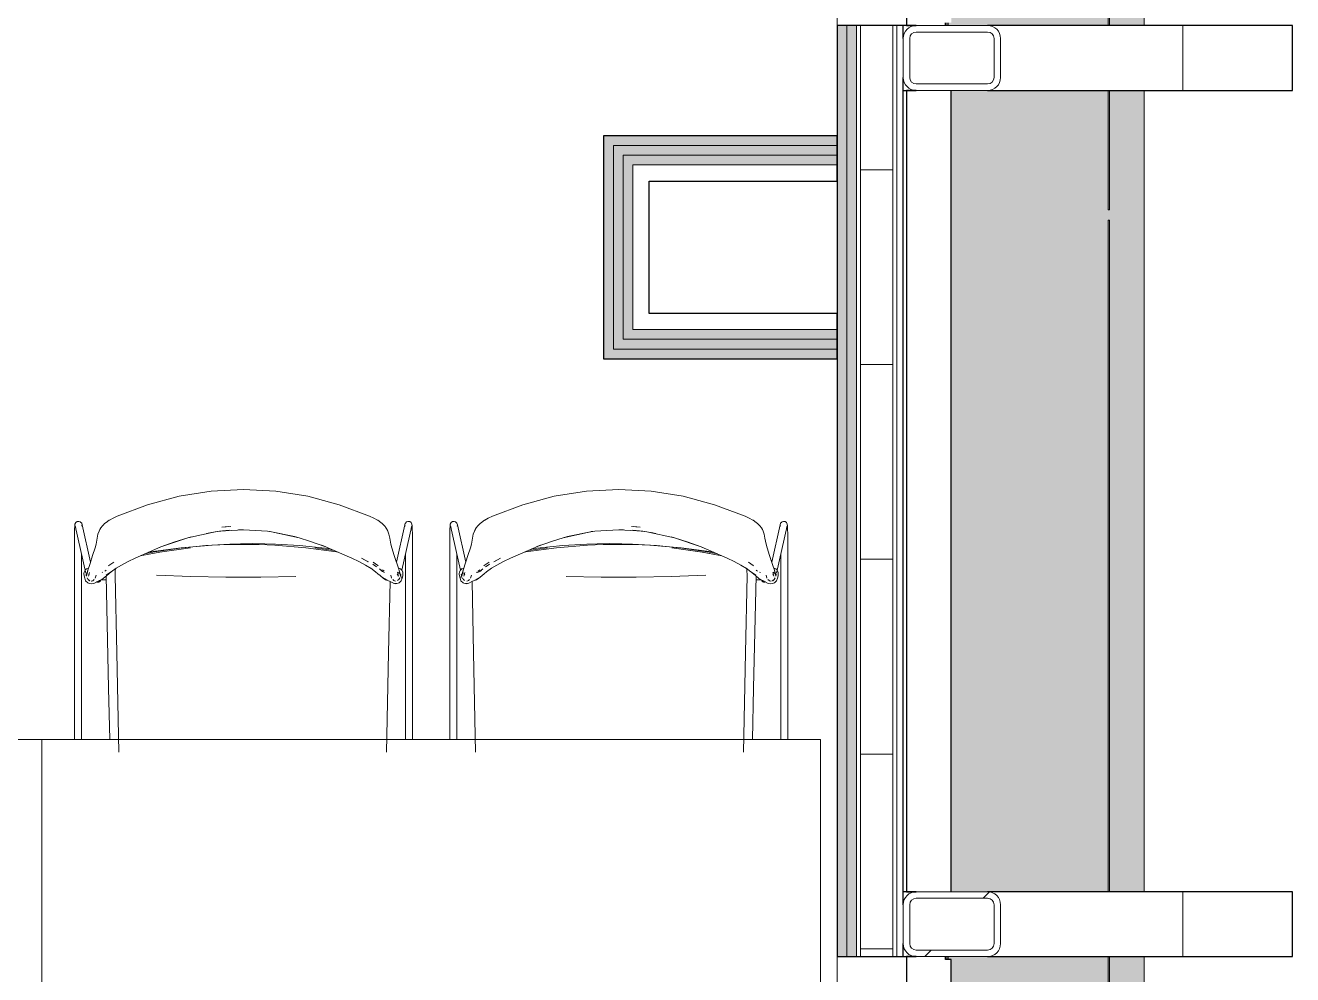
# Model space of a CAD drawing. Header units: millimetres. Extents: x 155920 to 295199, y -4084 to 97293.
# Drawn here: x 229488 to 231441, y 19888 to 21350 of the extents above; entities that cross this region are included whole.
import ezdxf

# ---------------------------------------------------------------- set-up
doc = ezdxf.new("R2010")
doc.units = ezdxf.units.MM
doc.header["$MEASUREMENT"] = 0
for name, color, linetype, lineweight in [('A-GLAZ', 7, 'CONTINUOUS', 9), ('A-GLAZ-CWMG', 7, 'CONTINUOUS', 9), ('A-WALL', 7, 'CONTINUOUS', 9), ('A-WALL-PATT', 7, 'CONTINUOUS', 25), ('G-IMPT', 8, 'CONTINUOUS', 9), ('I-FURN', 8, 'CONTINUOUS', 9), ('I-WALL', 7, 'CONTINUOUS', 9), ('S-COLS', 52, 'CONTINUOUS', 9)]:
    doc.layers.add(name, color=color, linetype=linetype, lineweight=lineweight)

msp = doc.modelspace()

# ---------------------------------------------------------------- hatches: boundary and pattern name
at = {"layer": 'A-GLAZ'}
h = msp.add_hatch(color=256, dxfattribs=at)
h.paths.add_polyline_path([(231174.8, 17315.3), (231211.8, 17315.3), (231211.8, 18615.3), (230910.2, 18615.3), (230910.2, 18611), (230914.8, 18611), (230914.8, 17419.6), (230910.2, 17419.6), (230910.2, 17415.3), (231174.8, 17415.3)], flags=0)
h.paths.add_polyline_path([(231211.8, 18715.3), (231211.8, 19915.3), (230910.2, 19915.3), (230910.2, 19911), (230914.8, 19911), (230914.8, 18719.6), (230910.2, 18719.6), (230910.2, 18715.3), (230985, 18715.3)], flags=0)
h.paths.add_polyline_path([(230985, 20015.3), (231211.8, 20015.3), (231211.8, 21249.3), (230914.8, 21249.3), (230914.8, 20015.3), (230977.9, 20015.3)], flags=0)
h.paths.add_polyline_path([(231211.8, 21349.3), (231211.8, 24049.3), (231174.8, 24049.3), (231174.8, 23949.3), (230910.2, 23949.3), (230910.2, 23945), (230914.8, 23945), (230914.8, 22653.6), (230910.2, 22653.6), (230910.2, 22645), (230914.8, 22645), (230914.8, 21353.6), (230910.2, 21353.6), (230910.2, 21349.3), (230985, 21349.3)], flags=0)
h = msp.add_hatch(color=256, dxfattribs=at)
h.paths.add_polyline_path([(230910.2, 17415.3), (230910.2, 17419.6), (230908.1, 17419.6), (230908.1, 17415.3)], flags=0)
h.paths.add_polyline_path([(230908.1, 18611), (230910.2, 18611), (230910.2, 18615.3), (230908.1, 18615.3)], flags=0)
h.paths.add_polyline_path([(230908.1, 18715.3), (230910.2, 18715.3), (230910.2, 18719.6), (230908.1, 18719.6)], flags=0)
h.paths.add_polyline_path([(230910.2, 19911), (230910.2, 19915.3), (230908.1, 19915.3), (230908.1, 19911)], flags=0)
h.paths.add_polyline_path([(230910.2, 21349.3), (230910.2, 21353.6), (230908.1, 21353.6), (230908.1, 21349.3)], flags=0)
h.paths.add_polyline_path([(230910.2, 22645), (230909.7, 22653.6), (230908.1, 22653.6), (230908.1, 22645), (230909.7, 22645)], flags=0)
h.paths.add_polyline_path([(230908.1, 23945), (230910.2, 23945), (230910.2, 23949.3), (230908.1, 23949.3)], flags=0)
at = {"layer": 'A-WALL-PATT', "lineweight": 9}
for points in [[(230753.8, 19915.3), (230753.8, 21349.3), (230738.8, 21349.3), (230738.8, 19915.3), (230746.6, 19915.3)], [(230738.8, 21164.6), (230738.8, 21179.6), (230379.2, 21179.6), (230379.2, 21164.6), (230597.1, 21164.6)], [(230394.2, 20836), (230394.2, 21164.6), (230379.2, 21164.6), (230379.2, 20836)], [(230738.8, 20836), (230738.8, 20851), (230394.2, 20851), (230394.2, 20836), (230449.2, 20836)]]:
    msp.add_hatch(color=256, dxfattribs=at).paths.add_polyline_path(points, flags=0)
at = {"layer": 'A-WALL-PATT', "lineweight": 5}
for points in [[(230753.8, 19915.3), (230768.8, 19915.3), (230768.8, 21349.3), (230753.8, 21349.3), (230753.8, 20005.8)], [(230738.8, 21149.6), (230738.8, 21164.6), (230394.2, 21164.6), (230394.2, 21149.6), (230597.1, 21149.6)], [(230409.2, 20851), (230409.2, 21149.6), (230394.2, 21149.6), (230394.2, 20851)], [(230738.8, 21134.6), (230738.8, 21149.6), (230409.2, 21149.6), (230409.2, 21134.6), (230597.1, 21134.6)], [(230424.2, 20866), (230424.2, 21134.6), (230409.2, 21134.6), (230409.2, 20866)], [(230738.8, 20866), (230738.8, 20881), (230424.2, 20881), (230424.2, 20866), (230449.2, 20866)], [(230449.2, 20851), (230738.8, 20851), (230738.8, 20866), (230409.2, 20866), (230409.2, 20851)]]:
    msp.add_hatch(color=256, dxfattribs=at).paths.add_polyline_path(points, flags=0)

# ---------------------------------------------------------------- linework, layer by layer
at = {"layer": 'A-GLAZ'}
for p, q in [((231211.8, 21349.3), (231211.8, 24049.3)), ((230908.1, 21349.3), (230908.1, 21353.6)), ((230910.2, 21349.3), (230910.2, 21353.6)), ((231211.8, 20015.3), (231211.8, 21249.3)), ((230908.1, 19911), (230908.1, 19915.3)), ((230910.2, 19911), (230910.2, 19915.3)), ((231211.8, 18715.3), (231211.8, 19915.3))]:
    msp.add_line(p, q, dxfattribs=at)
at = {"layer": 'A-GLAZ', "lineweight": 30}
for p, q in [((230846, 21408.5), (230846, 21349.3)), ((230860.8, 21349.3), (230840.8, 21349.3)), ((230846, 21349.3), (230860.8, 21349.3)), ((230905.9, 21349.3), (230905.9, 21353.6)), ((231440.8, 21349.3), (230970.8, 21349.3)), ((231440.8, 21249.3), (231440.8, 21349.3)), ((230840.8, 21249.3), (230860.8, 21249.3)), ((230860.8, 21249.3), (230846, 21249.3)), ((230846, 21249.3), (230846, 20015.3)), ((230914.8, 20015.3), (230914.8, 21249.3)), ((230970.8, 21249.3), (231440.8, 21249.3)), ((230860.8, 20015.3), (230840.8, 20015.3)), ((230846, 20015.3), (230860.8, 20015.3)), ((231440.8, 20015.3), (230970.8, 20015.3)), ((231440.8, 19915.3), (231440.8, 20015.3)), ((230840.8, 19915.3), (230860.8, 19915.3)), ((230860.8, 19915.3), (230846, 19915.3)), ((230846, 19915.3), (230846, 19856.1)), ((230905.9, 19911), (230905.9, 19915.3)), ((230914.8, 19911), (230905.9, 19911)), ((230914.8, 19850.1), (230914.8, 19911)), ((230970.8, 19915.3), (231440.8, 19915.3))]:
    msp.add_line(p, q, dxfattribs=at)
at = {"layer": 'A-GLAZ', "linetype": 'Continuous'}
for p, q in [((231271.8, 21249.3), (231271.8, 21349.3)), ((231271.8, 19915.3), (231271.8, 20015.3))]:
    msp.add_line(p, q, dxfattribs=at)
at = {"layer": 'A-GLAZ-CWMG'}
for p, q in [((231156.8, 21349.3), (231156.8, 21432.3)), ((231158.8, 21432.3), (231158.8, 21349.3)), ((231156.8, 21065.3), (231156.8, 21249.3)), ((231158.8, 21249.3), (231158.8, 21065.3)), ((231158.8, 21065.3), (231156.8, 21065.3)), ((231156.8, 21049.3), (231158.8, 21049.3)), ((231156.8, 20682.3), (231156.8, 21049.3)), ((231158.8, 21049.3), (231158.8, 20682.3)), ((231156.8, 20307.3), (231156.8, 20682.3)), ((231158.8, 20682.3), (231158.8, 20307.3)), ((231156.8, 20015.3), (231156.8, 20307.3)), ((231158.8, 20307.3), (231158.8, 20015.3)), ((231156.8, 19565.3), (231156.8, 19915.3)), ((231158.8, 19915.3), (231158.8, 19565.3))]:
    msp.add_line(p, q, dxfattribs=at)
at = {"layer": 'A-WALL'}
for p, q in [((230753.8, 19915.3), (230753.8, 21349.3)), ((230768.8, 19915.3), (230768.8, 21349.3)), ((230774.8, 19915.3), (230774.8, 21349.3)), ((230824.8, 19915.3), (230824.8, 21349.3)), ((230830.8, 19915.3), (230830.8, 21349.3)), ((230394.2, 21164.6), (230738.8, 21164.6)), ((230394.2, 21149.6), (230394.2, 21164.6)), ((230394.2, 21109.6), (230394.2, 21149.6)), ((230409.2, 21149.6), (230738.8, 21149.6)), ((230409.2, 21134.6), (230409.2, 21149.6)), ((230409.2, 21109.6), (230409.2, 21134.6)), ((230424.2, 21134.6), (230738.8, 21134.6)), ((230424.2, 21109.6), (230424.2, 21134.6)), ((230394.2, 20851), (230394.2, 21109.6)), ((230409.2, 20866), (230409.2, 21109.6)), ((230424.2, 20881), (230424.2, 21109.6)), ((230449.2, 20881), (230424.2, 20881)), ((230738.8, 20881), (230449.2, 20881)), ((230424.2, 20866), (230409.2, 20866)), ((230449.2, 20866), (230424.2, 20866)), ((230738.8, 20866), (230449.2, 20866)), ((230409.2, 20851), (230394.2, 20851)), ((230449.2, 20851), (230409.2, 20851)), ((230738.8, 20851), (230449.2, 20851))]:
    msp.add_line(p, q, dxfattribs=at)
at = {"layer": 'A-WALL-PATT', "linetype": 'Continuous', "lineweight": 9}
for p, q in [((230774.8, 21127.3), (230824.8, 21127.3)), ((230774.8, 20827.3), (230824.8, 20827.3)), ((230774.8, 20527.3), (230824.8, 20527.3)), ((230774.8, 20227.3), (230824.8, 20227.3)), ((230774.8, 19927.3), (230824.8, 19927.3))]:
    msp.add_line(p, q, dxfattribs=at)
at = {"layer": 'G-IMPT'}
for p, q in [((229724.9, 20624.3), (229676.4, 20611.3)), ((229724.9, 20624.3), (229774.3, 20632.3)), ((229824.2, 20634.9), (229774.3, 20632.3)), ((229824.2, 20634.9), (229874.1, 20632.3)), ((229923.5, 20624.3), (229874.1, 20632.3)), ((229971.9, 20611.3), (229923.5, 20624.3)), ((230254.8, 20611.3), (230303.2, 20624.3)), ((230303.2, 20624.3), (230352.6, 20632.3)), ((230402.5, 20634.9), (230352.6, 20632.3)), ((230402.5, 20634.9), (230452.4, 20632.3)), ((230501.8, 20624.3), (230452.4, 20632.3)), ((230501.8, 20624.3), (230550.2, 20611.3)), ((229676.4, 20611.3), (229629.6, 20593.6)), ((229971.9, 20611.3), (230018.6, 20593.7)), ((230254.8, 20611.3), (230208, 20593.7)), ((230550.2, 20611.3), (230597.1, 20593.6)), ((229564.6, 20581.4), (229565.8, 20583.8)), ((229565.8, 20583.8), (229567.9, 20585.3)), ((229570.6, 20585.6), (229567.9, 20585.3)), ((229570.6, 20585.6), (229572.7, 20584.9)), ((229573, 20584.6), (229572.7, 20584.9)), ((229573, 20584.6), (229574.9, 20582.8)), ((229574.9, 20582.8), (229574.6, 20583.1)), ((229575.7, 20580.3), (229574.9, 20582.8)), ((229608.5, 20580.5), (229610.3, 20582.3)), ((229612.4, 20584.1), (229610.3, 20582.3)), ((229617.3, 20587.4), (229612.4, 20584.1)), ((229617.3, 20587.4), (229617.6, 20587.6)), ((229623.2, 20590.8), (229617.6, 20587.6)), ((229629.6, 20593.6), (229623.2, 20590.8)), ((230018.6, 20593.7), (230025.1, 20590.8)), ((230030.7, 20587.6), (230025.1, 20590.8)), ((230030.7, 20587.6), (230031, 20587.4)), ((230035.9, 20584.1), (230031, 20587.4)), ((230035.9, 20584.1), (230038, 20582.3)), ((230039.8, 20580.5), (230038, 20582.3)), ((230072.6, 20580.3), (230073.4, 20582.8)), ((230073.4, 20582.8), (230073.7, 20583.1)), ((230075.6, 20584.9), (230073.7, 20583.1)), ((230075.6, 20584.9), (230077.7, 20585.6)), ((230080.4, 20585.3), (230077.7, 20585.6)), ((230082.5, 20583.8), (230080.4, 20585.3)), ((230083.7, 20581.4), (230082.5, 20583.8)), ((230142.9, 20581.4), (230144.1, 20583.8)), ((230144.1, 20583.8), (230146.3, 20585.3)), ((230146.3, 20585.3), (230148.9, 20585.6)), ((230151.1, 20584.9), (230148.9, 20585.6)), ((230151.1, 20584.9), (230152.9, 20583.1)), ((230153.2, 20582.8), (230152.9, 20583.1)), ((230154, 20580.3), (230153.2, 20582.8)), ((230186.8, 20580.5), (230188.7, 20582.3)), ((230190.8, 20584.1), (230188.7, 20582.3)), ((230190.8, 20584.1), (230195.6, 20587.4)), ((230195.9, 20587.6), (230195.6, 20587.4)), ((230195.9, 20587.6), (230201.5, 20590.8)), ((230208, 20593.7), (230201.5, 20590.8)), ((230597.1, 20593.6), (230603.5, 20590.8)), ((230603.5, 20590.8), (230609.1, 20587.6)), ((230609.4, 20587.4), (230609.1, 20587.6)), ((230609.4, 20587.4), (230614.2, 20584.1)), ((230614.2, 20584.1), (230616.3, 20582.3)), ((230618.2, 20580.5), (230616.3, 20582.3)), ((230651, 20580.3), (230651.8, 20582.8)), ((230653.6, 20584.6), (230651.8, 20582.8)), ((230651.8, 20582.8), (230652.1, 20583.1)), ((230653.6, 20584.6), (230653.9, 20584.9)), ((230656.1, 20585.6), (230653.9, 20584.9)), ((230656.1, 20585.6), (230658.7, 20585.3)), ((230660.9, 20583.8), (230658.7, 20585.3)), ((230662.1, 20581.4), (230660.9, 20583.8)), ((229563.8, 20566.6), (229564, 20573.8)), ((229563.8, 20566.6), (229563.8, 20560.3)), ((229564, 20573.8), (229564.2, 20579)), ((229564.2, 20579), (229564.6, 20581.4)), ((229581.3, 20505.8), (229564.8, 20578.7)), ((229564.8, 20578.7), (229565.9, 20576.6)), ((229565.7, 20576.8), (229565.9, 20576.6)), ((229575, 20578), (229575.4, 20580.5)), ((229575.1, 20578.2), (229575.4, 20580.5)), ((229575.7, 20580.3), (229588.6, 20522.7)), ((229598.9, 20559.9), (229600, 20565.9)), ((229601.8, 20570.8), (229600, 20565.9)), ((229601.8, 20570.8), (229603, 20573.1)), ((229604.5, 20575.7), (229603, 20573.1)), ((229604.7, 20576.1), (229604.5, 20575.7)), ((229604.7, 20576.1), (229606.3, 20578)), ((229606.3, 20578), (229608.5, 20580.5)), ((229780.8, 20569.7), (229738.3, 20560.5)), ((229767, 20567.2), (229781.1, 20569.3)), ((229767, 20567.2), (229774.8, 20568.6)), ((229780.8, 20569.7), (229802.4, 20572.1)), ((229780.8, 20569.7), (229792.1, 20571)), ((229781.1, 20569.3), (229792.1, 20571)), ((229824.2, 20572.7), (229787.2, 20570.4)), ((229787.2, 20570.4), (229792.1, 20571)), ((229791.1, 20576.9), (229804.7, 20577.6)), ((229801.3, 20577.5), (229791.1, 20576.9)), ((229802.4, 20572.1), (229792.1, 20571)), ((229824.2, 20572.7), (229816.7, 20572.6)), ((229824.2, 20572.7), (229816.7, 20572.6)), ((229861.1, 20570.3), (229824.2, 20572.7)), ((229861.1, 20570.4), (229867.5, 20569.3)), ((229861.1, 20570.4), (229864.6, 20570)), ((229861.1, 20570.3), (229865.3, 20569.9)), ((229910, 20560.5), (229867.5, 20569.7)), ((229903, 20562.3), (229867.5, 20569.7)), ((229867.5, 20569.3), (229903, 20562.3)), ((229910, 20560.5), (229903, 20562.3)), ((229903, 20562.3), (229910, 20560.1)), ((230039.8, 20580.5), (230040.3, 20579.9)), ((230042.1, 20578), (230040.3, 20579.9)), ((230043.6, 20576.1), (230042.1, 20578)), ((230046, 20571.8), (230043.6, 20576.1)), ((230043.6, 20576.1), (230043.8, 20575.7)), ((230043.6, 20576.1), (230046.6, 20570.8)), ((230043.8, 20575.7), (230045.4, 20573.1)), ((230045.4, 20573.1), (230046.6, 20570.8)), ((230046, 20571.8), (230046.6, 20570.8)), ((230048.3, 20565.9), (230046.6, 20570.8)), ((230049.5, 20559.8), (230048.3, 20565.9)), ((230059.8, 20522.9), (230072.6, 20580.3)), ((230083.5, 20578.7), (230068.1, 20510.5)), ((230073.4, 20578), (230072.9, 20580.5)), ((230073.2, 20578.2), (230072.9, 20580.5)), ((230083.5, 20578.7), (230082.5, 20576.6)), ((230082.5, 20576.6), (230082.7, 20576.8)), ((230083.7, 20581.4), (230084.1, 20579)), ((230084.1, 20579), (230084.4, 20573.8)), ((230084.4, 20573.8), (230084.5, 20566.6)), ((230084.6, 20560.3), (230084.5, 20566.6)), ((230142.3, 20573.8), (230142.1, 20566.6)), ((230142.1, 20560.3), (230142.1, 20566.6)), ((230142.6, 20579), (230142.3, 20573.8)), ((230142.9, 20581.4), (230142.6, 20579)), ((230143.2, 20578.7), (230158.5, 20510.5)), ((230143.2, 20578.7), (230144.2, 20576.6)), ((230144.2, 20576.6), (230144, 20576.8)), ((230153.3, 20578), (230153.8, 20580.5)), ((230153.4, 20578.2), (230153.8, 20580.5)), ((230166.9, 20522.9), (230154, 20580.3)), ((230177.2, 20559.8), (230178.3, 20565.9)), ((230178.3, 20565.9), (230180.1, 20570.8)), ((230183.1, 20576.1), (230180.1, 20570.8)), ((230181.3, 20573.1), (230180.1, 20570.8)), ((230180.7, 20571.8), (230180.1, 20570.8)), ((230180.7, 20571.8), (230183.1, 20576.1)), ((230182.8, 20575.7), (230181.3, 20573.1)), ((230183.1, 20576.1), (230182.8, 20575.7)), ((230183.1, 20576.1), (230184.6, 20578)), ((230184.6, 20578), (230186.3, 20579.9)), ((230186.8, 20580.5), (230186.3, 20579.9)), ((230316.6, 20560.5), (230359.1, 20569.7)), ((230316.6, 20560.5), (230323.7, 20562.3)), ((230323.7, 20562.3), (230316.7, 20560.1)), ((230323.7, 20562.3), (230359.1, 20569.7)), ((230359.2, 20569.3), (230323.7, 20562.3)), ((230365.5, 20570.4), (230359.2, 20569.3)), ((230365.5, 20570.3), (230360.2, 20569.8)), ((230365.5, 20570.4), (230362.1, 20570)), ((230365.5, 20570.3), (230402.5, 20572.7)), ((230402.5, 20572.7), (230439.5, 20570.4)), ((230402.5, 20572.7), (230409.9, 20572.6)), ((230402.5, 20572.7), (230409.9, 20572.6)), ((230435.6, 20576.9), (230422, 20577.6)), ((230445.9, 20569.7), (230424.3, 20572.1)), ((230424.3, 20572.1), (230434.5, 20571)), ((230425.4, 20577.5), (230435.6, 20576.9)), ((230439.5, 20570.4), (230434.5, 20571)), ((230445.9, 20569.7), (230434.5, 20571)), ((230445.6, 20569.3), (230434.5, 20571)), ((230459.7, 20567.2), (230445.6, 20569.3)), ((230445.9, 20569.7), (230488.4, 20560.5)), ((230459.7, 20567.2), (230452.5, 20568.5)), ((230620.4, 20578), (230618.2, 20580.5)), ((230621.9, 20576.1), (230620.4, 20578)), ((230621.9, 20576.1), (230622.2, 20575.7)), ((230622.2, 20575.7), (230623.7, 20573.1)), ((230624.9, 20570.8), (230623.7, 20573.1)), ((230624.9, 20570.8), (230626.7, 20565.9)), ((230627.8, 20559.9), (230626.7, 20565.9)), ((230651, 20580.3), (230638.1, 20522.7)), ((230645.4, 20505.8), (230661.8, 20578.7)), ((230651.7, 20578), (230651.2, 20580.5)), ((230651.6, 20578.2), (230651.2, 20580.5)), ((230661.8, 20578.7), (230660.8, 20576.6)), ((230661, 20576.8), (230660.8, 20576.6)), ((230662.4, 20579), (230662.1, 20581.4)), ((230662.7, 20573.8), (230662.4, 20579)), ((230662.9, 20566.6), (230662.7, 20573.8)), ((230662.9, 20566.6), (230662.9, 20560.3)), ((229563.8, 20249.8), (229563.8, 20560.3)), ((229591.7, 20533), (229595.6, 20545)), ((229597.3, 20550.6), (229595.6, 20545)), ((229598.9, 20559.9), (229597.3, 20550.6)), ((229697.1, 20546.3), (229657.1, 20529.1)), ((229728.2, 20545), (229680.9, 20538.6)), ((229687.3, 20538.5), (229726.4, 20544.4)), ((229691.3, 20544.1), (229697.1, 20546.3)), ((229691.3, 20544.1), (229697.1, 20546.3)), ((229742.6, 20544.8), (229695.3, 20538.3)), ((229695.5, 20538.4), (229742.6, 20544.8)), ((229697.1, 20546.3), (229738.3, 20560.5)), ((229697.1, 20546.3), (229718.6, 20554.3)), ((229697.1, 20546.3), (229718.6, 20554.3)), ((229738.3, 20560.5), (229718.6, 20554.3)), ((229718.6, 20554.3), (229738.3, 20560.3)), ((229726.4, 20544.4), (229766.2, 20548.5)), ((229776, 20548.8), (229728.2, 20545)), ((229738.3, 20560.5), (229743.5, 20561.8)), ((229743.5, 20561.8), (229738.3, 20560.3)), ((229766.2, 20548.5), (229803.3, 20550.6)), ((229776, 20548.8), (229800.1, 20549.8)), ((229800.1, 20549.8), (229824.2, 20550.1)), ((229803.3, 20550.6), (229819.5, 20551)), ((229819.5, 20551), (229838.4, 20551.4)), ((229824.2, 20550.1), (229848.2, 20549.8)), ((229857.2, 20551), (229838.4, 20551.4)), ((229872.3, 20548.8), (229848.2, 20549.8)), ((229857.2, 20551), (229873.5, 20550.6)), ((229920.1, 20545), (229872.3, 20548.8)), ((229910.6, 20548.5), (229873.5, 20550.6)), ((229926.2, 20554.9), (229910, 20560.1)), ((229910.6, 20548.5), (229950.3, 20544.4)), ((229920.1, 20545), (229967.4, 20538.6)), ((229926.2, 20554.9), (229951.2, 20546.3)), ((229963.8, 20540.8), (229934.2, 20544.8)), ((229963.8, 20540.8), (229934.2, 20544.8)), ((229951.2, 20546.3), (229944.8, 20548.9)), ((229991.2, 20529), (229944.8, 20548.9)), ((229958, 20543.3), (229950.3, 20544.4)), ((230051.1, 20550.6), (230049.5, 20559.8)), ((230051.1, 20550.6), (230052.8, 20545)), ((230052.8, 20545), (230056.6, 20533)), ((230084.6, 20249.8), (230084.6, 20560.3)), ((230142.1, 20249.8), (230142.1, 20560.3)), ((230173.9, 20545), (230170.1, 20533)), ((230175.6, 20550.6), (230173.9, 20545)), ((230175.6, 20550.6), (230177.2, 20559.8)), ((230235.5, 20529), (230281.9, 20548.9)), ((230306.6, 20545), (230259.3, 20538.6)), ((230262.8, 20540.8), (230292.5, 20544.8)), ((230262.9, 20540.8), (230292.5, 20544.8)), ((230268.7, 20543.3), (230276.3, 20544.4)), ((230300.5, 20554.9), (230275.4, 20546.3)), ((230275.4, 20546.3), (230281.9, 20548.9)), ((230316.1, 20548.5), (230276.3, 20544.4)), ((230300.5, 20554.9), (230316.7, 20560.1)), ((230306.6, 20545), (230354.4, 20548.8)), ((230316.1, 20548.5), (230353.1, 20550.6)), ((230369.4, 20551), (230353.1, 20550.6)), ((230354.4, 20548.8), (230378.4, 20549.8)), ((230369.4, 20551), (230388.3, 20551.4)), ((230402.5, 20550.1), (230378.4, 20549.8)), ((230407.1, 20551), (230388.3, 20551.4)), ((230426.6, 20549.8), (230402.5, 20550.1)), ((230423.4, 20550.6), (230407.1, 20551)), ((230460.5, 20548.5), (230423.4, 20550.6)), ((230450.6, 20548.8), (230426.6, 20549.8)), ((230450.6, 20548.8), (230498.4, 20545)), ((230500.2, 20544.4), (230460.5, 20548.5)), ((230488.4, 20560.5), (230483.2, 20561.8)), ((230483.2, 20561.8), (230488.4, 20560.3)), ((230531.2, 20538.4), (230484, 20544.8)), ((230484, 20544.8), (230531.3, 20538.3)), ((230529.6, 20546.3), (230488.4, 20560.5)), ((230488.4, 20560.5), (230508.1, 20554.3)), ((230508.1, 20554.3), (230488.4, 20560.3)), ((230498.4, 20545), (230545.7, 20538.6)), ((230539.4, 20538.5), (230500.2, 20544.4)), ((230529.6, 20546.3), (230508.1, 20554.3)), ((230529.6, 20546.3), (230508.1, 20554.3)), ((230535.3, 20544.1), (230529.6, 20546.3)), ((230535.3, 20544.1), (230529.6, 20546.3)), ((230529.6, 20546.3), (230569.6, 20529.1)), ((230627.8, 20559.9), (230629.4, 20550.6)), ((230629.4, 20550.6), (230631.1, 20545)), ((230634.9, 20533), (230631.1, 20545)), ((230662.9, 20249.8), (230662.9, 20560.3)), ((229574.6, 20249.8), (229574.6, 20535.2)), ((229587.8, 20520.6), (229591.7, 20533)), ((229646.5, 20523.8), (229636.1, 20518.3)), ((229646.5, 20523.8), (229657.1, 20529)), ((229666.5, 20533.2), (229657.1, 20529.1)), ((229666.5, 20533.2), (229657.1, 20529)), ((229695.5, 20538.4), (229665.2, 20532.6)), ((229665.2, 20532.6), (229695.3, 20538.3)), ((229687.3, 20538.5), (229672.1, 20535.6)), ((229680.9, 20538.6), (229677.7, 20538)), ((229967.4, 20538.6), (229970, 20538.1)), ((229991.2, 20529), (230001.8, 20523.8)), ((230001.8, 20523.8), (230012.2, 20518.3)), ((230016.6, 20523.5), (230006.2, 20529)), ((230006.2, 20529), (230015.6, 20524)), ((230016.6, 20523.5), (230015.6, 20524)), ((230056.6, 20533), (230063.4, 20511.9)), ((230073.7, 20535.2), (230073.7, 20249.8)), ((230153, 20535.2), (230153, 20249.8)), ((230170.1, 20533), (230163.3, 20511.9)), ((230210.1, 20523.5), (230220.5, 20529)), ((230210.1, 20523.5), (230211, 20524)), ((230220.5, 20529), (230211, 20524)), ((230224.9, 20523.8), (230214.4, 20518.3)), ((230235.5, 20529), (230224.9, 20523.8)), ((230259.3, 20538.6), (230256.6, 20538.1)), ((230531.2, 20538.4), (230561.4, 20532.6)), ((230561.5, 20532.6), (230531.3, 20538.3)), ((230539.4, 20538.5), (230554.5, 20535.6)), ((230545.7, 20538.6), (230548.9, 20538)), ((230560.2, 20533.2), (230569.6, 20529.1)), ((230560.2, 20533.2), (230569.5, 20529)), ((230580.1, 20523.8), (230569.5, 20529)), ((230580.1, 20523.8), (230590.6, 20518.3)), ((230638.8, 20520.6), (230634.9, 20533)), ((230652, 20249.8), (230652, 20535.2)), ((229578.6, 20507.3), (229578.4, 20505.6)), ((229578.6, 20501.6), (229578.4, 20505.6)), ((229578.6, 20507.3), (229578.7, 20507.6)), ((229578.7, 20507.6), (229580.1, 20510.5)), ((229580.3, 20510.8), (229580.1, 20510.5)), ((229580.3, 20510.8), (229582.2, 20512.6)), ((229583.1, 20505.9), (229581.6, 20502.7)), ((229582.9, 20504.8), (229581.6, 20502.7)), ((229582, 20502.4), (229581.6, 20504.3)), ((229584.7, 20513.8), (229582.2, 20512.6)), ((229584.8, 20513.8), (229582.2, 20512.6)), ((229582.4, 20512.7), (229582.2, 20512.6)), ((229582.2, 20501.3), (229584.2, 20509.5)), ((229584, 20508.8), (229582.2, 20501.3)), ((229582.4, 20512.7), (229584.8, 20513.8)), ((229582.4, 20503.6), (229584.2, 20509.5)), ((229583.1, 20505.9), (229582.4, 20503.6)), ((229584, 20508.8), (229587.8, 20520.6)), ((229584.7, 20513.8), (229584.8, 20513.8)), ((229585.4, 20501.4), (229587, 20506.9)), ((229586.7, 20503.7), (229585.6, 20502.7)), ((229586.7, 20503.7), (229586, 20503.1)), ((229607.2, 20507.2), (229606.6, 20507)), ((229610.4, 20508.9), (229612, 20510)), ((229612.6, 20510.4), (229612, 20510)), ((229612.8, 20502.9), (229621, 20508.5)), ((229612.8, 20502.9), (229620.5, 20508)), ((229616.8, 20505), (229613.6, 20502.1)), ((229616.5, 20517.4), (229617, 20517.7)), ((229616.8, 20505), (229621, 20508.5)), ((229617, 20517.7), (229624.3, 20523)), ((229620.5, 20508), (229627.9, 20513.5)), ((229626.7, 20510.6), (229626.3, 20502.3)), ((229627.4, 20513.5), (229626.7, 20510.6)), ((229636.1, 20518.3), (229627.1, 20512.9)), ((229627.9, 20513.5), (229627.1, 20512.9)), ((230021.2, 20512.9), (230012.2, 20518.3)), ((230027.8, 20508), (230020.4, 20513.5)), ((230021.2, 20512.9), (230020.4, 20513.5)), ((230029.4, 20515.5), (230023.4, 20519.5)), ((230023.4, 20519.5), (230025.4, 20518.2)), ((230024.1, 20523), (230031.4, 20517.7)), ((230029.4, 20515.5), (230025.4, 20518.2)), ((230027.8, 20508), (230031.5, 20505)), ((230031.9, 20517.4), (230031.4, 20517.7)), ((230034.7, 20502.1), (230031.5, 20505)), ((230034.2, 20511.9), (230033.6, 20512.3)), ((230036.7, 20510.2), (230033.6, 20512.3)), ((230034.2, 20511.9), (230036.7, 20510.2)), ((230038.5, 20508.6), (230035.8, 20510.4)), ((230036.3, 20510), (230035.8, 20510.4)), ((230038.5, 20508.6), (230036.3, 20510)), ((230038.5, 20508.6), (230037.9, 20508.9)), ((230041.7, 20507), (230037.9, 20508.9)), ((230040.8, 20508.7), (230038.4, 20510.9)), ((230038.5, 20508.6), (230041.7, 20507)), ((230062.7, 20502.7), (230061.2, 20504.1)), ((230061.2, 20504.1), (230062.3, 20503.2)), ((230062.9, 20501.4), (230061.4, 20506.9)), ((230061.7, 20507.4), (230063.6, 20506.5)), ((230062.7, 20502.7), (230061.7, 20503.8)), ((230062.9, 20501.4), (230061.7, 20503.8)), ((230065.9, 20503.6), (230063.4, 20511.9)), ((230063.7, 20513.8), (230063.6, 20513.8)), ((230065.4, 20504.8), (230063.6, 20506.5)), ((230063.7, 20513.8), (230065.9, 20512.7)), ((230066.1, 20501.3), (230064, 20509.4)), ((230064, 20509.4), (230064.4, 20508.2)), ((230066.1, 20501.3), (230064.4, 20508.2)), ((230066.7, 20502.7), (230065.2, 20505.9)), ((230067.6, 20498), (230065.2, 20505.9)), ((230066.7, 20502.7), (230065.4, 20504.8)), ((230065.9, 20512.7), (230066.1, 20512.6)), ((230067.6, 20498), (230065.9, 20503.6)), ((230068.2, 20510.5), (230066.1, 20512.6)), ((230066.7, 20504.3), (230066.3, 20502.4)), ((230066.4, 20512.3), (230068, 20510.8)), ((230066.4, 20512.3), (230068.2, 20510.5)), ((230069.7, 20507.3), (230068, 20510.8)), ((230068, 20510.8), (230069.6, 20507.6)), ((230068, 20510.8), (230068.2, 20510.5)), ((230069.7, 20507.3), (230068.2, 20510.5)), ((230069.7, 20507.3), (230069.6, 20507.6)), ((230069.7, 20507.3), (230070, 20505.6)), ((230069.7, 20501.6), (230069.9, 20504.4)), ((230069.9, 20504.4), (230070, 20505.6)), ((230157, 20507.3), (230156.7, 20505.6)), ((230156.8, 20504.4), (230156.7, 20505.6)), ((230156.9, 20501.6), (230156.8, 20504.4)), ((230157, 20507.3), (230158.7, 20510.8)), ((230157, 20507.3), (230158.5, 20510.5)), ((230157, 20507.3), (230157.1, 20507.6)), ((230158.7, 20510.8), (230157.1, 20507.6)), ((230158.5, 20510.5), (230160.6, 20512.6)), ((230160.3, 20512.3), (230158.5, 20510.5)), ((230158.7, 20510.8), (230158.5, 20510.5)), ((230160.3, 20512.3), (230158.7, 20510.8)), ((230159.1, 20498), (230161.5, 20505.9)), ((230159.1, 20498), (230160.7, 20503.6)), ((230159.9, 20504.3), (230160.4, 20502.4)), ((230160, 20502.7), (230161.5, 20505.9)), ((230160, 20502.7), (230161.3, 20504.8)), ((230160.8, 20512.7), (230160.6, 20512.6)), ((230160.6, 20501.3), (230162.6, 20509.4)), ((230160.6, 20501.3), (230162.3, 20508.2)), ((230160.7, 20503.6), (230163.3, 20511.9)), ((230163, 20513.8), (230160.8, 20512.7)), ((230161.3, 20504.8), (230163.1, 20506.5)), ((230162.6, 20509.4), (230162.3, 20508.2)), ((230163, 20513.8), (230163.1, 20513.8)), ((230163.7, 20501.4), (230165.3, 20506.9)), ((230163.7, 20501.4), (230165, 20503.8)), ((230164, 20502.7), (230165.4, 20504.1)), ((230164, 20502.7), (230165, 20503.8)), ((230165.4, 20504.1), (230164.4, 20503.2)), ((230184.6, 20507.9), (230183.4, 20507.1)), ((230185, 20507), (230188.7, 20508.9)), ((230188.2, 20508.6), (230185, 20507)), ((230185.8, 20508.7), (230188.2, 20510.9)), ((230188.2, 20508.6), (230190.9, 20510.4)), ((230188.2, 20508.6), (230190.3, 20510)), ((230188.2, 20508.6), (230188.7, 20508.9)), ((230190, 20510.2), (230193.1, 20512.3)), ((230192.5, 20511.9), (230190, 20510.2)), ((230190.3, 20510), (230190.9, 20510.4)), ((230191.9, 20502.1), (230195.1, 20505)), ((230192.5, 20511.9), (230193.1, 20512.3)), ((230194.8, 20517.4), (230195.3, 20517.7)), ((230198.9, 20508), (230195.1, 20505)), ((230202.6, 20523), (230195.3, 20517.7)), ((230197.3, 20515.5), (230203.2, 20519.5)), ((230197.3, 20515.5), (230201.3, 20518.2)), ((230198.9, 20508), (230206.2, 20513.5)), ((230203.2, 20519.5), (230201.3, 20518.2)), ((230205.5, 20512.9), (230214.4, 20518.3)), ((230205.5, 20512.9), (230206.2, 20513.5)), ((230590.6, 20518.3), (230599.5, 20512.9)), ((230606.1, 20508), (230598.8, 20513.5)), ((230598.8, 20513.5), (230599.5, 20512.9)), ((230599.3, 20513.5), (230600, 20510.6)), ((230600, 20510.6), (230600.4, 20502.3)), ((230609.7, 20517.7), (230602.4, 20523)), ((230613.9, 20502.9), (230605.6, 20508.5)), ((230609.9, 20505), (230605.6, 20508.5)), ((230613.9, 20502.9), (230606.1, 20508)), ((230610.2, 20517.4), (230609.7, 20517.7)), ((230609.9, 20505), (230613.1, 20502.1)), ((230614.1, 20510.4), (230614.7, 20510)), ((230616.3, 20508.9), (230614.7, 20510)), ((230619.5, 20507.2), (230620.9, 20506.7)), ((230642.7, 20508.8), (230638.8, 20520.6)), ((230641.3, 20501.4), (230639.7, 20506.9)), ((230640, 20503.7), (230641, 20502.7)), ((230640, 20503.7), (230640.7, 20503.1)), ((230640.5, 20507.2), (230641.9, 20506.5)), ((230642, 20513.8), (230641.9, 20513.8)), ((230644.2, 20512.7), (230641.9, 20513.8)), ((230641.9, 20513.8), (230644.4, 20512.6)), ((230642, 20513.8), (230644.4, 20512.6)), ((230643.7, 20504.8), (230642.2, 20506.2)), ((230644.3, 20503.6), (230642.4, 20509.5)), ((230644.4, 20501.3), (230642.4, 20509.5)), ((230642.7, 20508.8), (230644.4, 20501.3)), ((230643.5, 20505.9), (230644.3, 20503.6)), ((230643.5, 20505.9), (230645, 20502.7)), ((230643.7, 20504.8), (230645, 20502.7)), ((230644.2, 20512.7), (230644.4, 20512.6)), ((230646.3, 20510.8), (230644.4, 20512.6)), ((230644.6, 20502.4), (230645.1, 20504.3)), ((230646.3, 20510.8), (230646.5, 20510.5)), ((230647.9, 20507.6), (230646.5, 20510.5)), ((230648, 20507.3), (230647.9, 20507.6)), ((230648, 20507.3), (230648.3, 20505.6)), ((230648.1, 20501.6), (230648.3, 20505.6)), ((229578.6, 20501.6), (229579.6, 20498.4)), ((229581, 20494.1), (229579.6, 20498.4)), ((229581, 20494.1), (229584.2, 20491)), ((229582, 20502.4), (229582.3, 20501.6)), ((229582, 20502.4), (229582.3, 20501.6)), ((229582, 20502.4), (229582.3, 20501.6)), ((229583.2, 20498.8), (229584, 20497.1)), ((229583.6, 20498.3), (229584, 20497.1)), ((229584.2, 20491), (229585.5, 20490.5)), ((229587, 20494.3), (229584.3, 20496.5)), ((229585.4, 20501.4), (229586.4, 20503.5)), ((229585.5, 20490.5), (229589.7, 20489.4)), ((229585.6, 20502.7), (229586.4, 20503.5)), ((229585.9, 20495.3), (229587.5, 20494.1)), ((229585.9, 20495.3), (229586.5, 20494.9)), ((229587.5, 20494.1), (229586.5, 20494.9)), ((229589.5, 20493.6), (229590.1, 20493.7)), ((229593.8, 20490.2), (229589.7, 20489.4)), ((229592, 20494.1), (229590.1, 20493.7)), ((229592.6, 20494.4), (229592, 20494.1)), ((229592.6, 20494.4), (229594.4, 20496.1)), ((229593.8, 20490.2), (229602.2, 20494.6)), ((229595.8, 20498), (229597.1, 20502.8)), ((229605.1, 20495.8), (229600.2, 20493.6)), ((229600.2, 20493.6), (229602.2, 20494.6)), ((229612.8, 20495.3), (229604.7, 20495.6)), ((229605.1, 20495.8), (229608.2, 20497.8)), ((229605.4, 20496.1), (229611.7, 20495.7)), ((229605.4, 20496), (229612.8, 20495.7)), ((229608.2, 20497.8), (229613.6, 20502.1)), ((229612.6, 20501.7), (229616.4, 20328.8)), ((229626.3, 20502.3), (229628.9, 20383.4)), ((229690, 20502.7), (229743.2, 20500.6)), ((229797.1, 20499.6), (229743.2, 20500.6)), ((229797.1, 20499.6), (229851.2, 20499.6)), ((229905.1, 20500.6), (229851.2, 20499.6)), ((230040.2, 20497.8), (230034.7, 20502.1)), ((230041.4, 20497.6), (230037.8, 20499.9)), ((230037.8, 20499.9), (230046.1, 20495.1)), ((230043.3, 20495.8), (230040.2, 20497.8)), ((230041.4, 20497.6), (230046.1, 20495.1)), ((230043.3, 20495.8), (230049.3, 20493.3)), ((230050.3, 20492.8), (230047.8, 20383.4)), ((230055.3, 20490.3), (230049.3, 20493.3)), ((230052.5, 20498), (230051.2, 20502.8)), ((230055.7, 20494.4), (230054.1, 20495.9)), ((230058.6, 20489.4), (230054.9, 20490.6)), ((230060, 20489.8), (230054.9, 20490.6)), ((230060, 20489.8), (230055.3, 20490.3)), ((230055.7, 20494.4), (230056.7, 20493.9)), ((230058.3, 20493.8), (230056.7, 20493.9)), ((230058.6, 20489.4), (230062.8, 20490.5)), ((230061.8, 20494.6), (230064.1, 20496.6)), ((230062.8, 20490.5), (230064.1, 20491)), ((230064.1, 20491), (230067.4, 20494.1)), ((230064.3, 20497.1), (230065.1, 20498.7)), ((230064.8, 20498.4), (230064.3, 20497.1)), ((230066, 20501.6), (230066.3, 20502.4)), ((230066.3, 20502.4), (230066, 20501.6)), ((230066.3, 20502.4), (230066, 20501.6)), ((230068.7, 20498.4), (230067.4, 20494.1)), ((230068.7, 20498.4), (230069.7, 20501.6)), ((230157.9, 20498.4), (230156.9, 20501.6)), ((230157.9, 20498.4), (230159.3, 20494.1)), ((230162.5, 20491), (230159.3, 20494.1)), ((230160.6, 20501.6), (230160.4, 20502.4)), ((230160.4, 20502.4), (230160.7, 20501.6)), ((230160.4, 20502.4), (230160.6, 20501.6)), ((230162.3, 20497.1), (230161.6, 20498.7)), ((230161.9, 20498.4), (230162.3, 20497.1)), ((230163.9, 20490.5), (230162.5, 20491)), ((230164.9, 20494.6), (230162.6, 20496.6)), ((230168.1, 20489.4), (230163.9, 20490.5)), ((230166.7, 20489.8), (230171.7, 20490.6)), ((230166.7, 20489.8), (230171.3, 20490.3)), ((230168.1, 20489.4), (230171.7, 20490.6)), ((230168.4, 20493.8), (230170, 20493.9)), ((230170.9, 20494.4), (230170, 20493.9)), ((230170.9, 20494.4), (230172.6, 20495.9)), ((230171.3, 20490.3), (230177.3, 20493.3)), ((230174.1, 20498), (230175.5, 20502.8)), ((230176.4, 20492.8), (230178.8, 20383.4)), ((230183.4, 20495.8), (230177.3, 20493.3)), ((230188.9, 20499.9), (230180.6, 20495.1)), ((230185.2, 20497.6), (230180.6, 20495.1)), ((230183.4, 20495.8), (230186.5, 20497.8)), ((230185.2, 20497.6), (230188.9, 20499.9)), ((230186.5, 20497.8), (230191.9, 20502.1)), ((230321.6, 20500.6), (230375.5, 20499.6)), ((230429.5, 20499.6), (230375.5, 20499.6)), ((230429.5, 20499.6), (230483.4, 20500.6)), ((230536.7, 20502.7), (230483.4, 20500.6)), ((230600.4, 20502.3), (230597.7, 20383.4)), ((230614.1, 20501.7), (230610.2, 20328.8)), ((230618.5, 20497.8), (230613.1, 20502.1)), ((230621.2, 20496), (230613.9, 20495.7)), ((230613.9, 20495.3), (230622, 20495.6)), ((230621.2, 20496.1), (230615, 20495.7)), ((230621.6, 20495.8), (230618.5, 20497.8)), ((230621.6, 20495.8), (230626.4, 20493.6)), ((230632.9, 20490.2), (230624.4, 20494.6)), ((230626.4, 20493.6), (230624.4, 20494.6)), ((230630.8, 20498), (230629.5, 20502.8)), ((230634.1, 20494.4), (230632.2, 20496.1)), ((230632.9, 20490.2), (230636.9, 20489.4)), ((230634.1, 20494.4), (230634.6, 20494.1)), ((230634.6, 20494.1), (230636.6, 20493.7)), ((230637.2, 20493.6), (230636.6, 20493.7)), ((230641.1, 20490.5), (230636.9, 20489.4)), ((230640.7, 20495.3), (230639.1, 20494.1)), ((230639.1, 20494.1), (230640.2, 20494.9)), ((230639.7, 20494.3), (230642.3, 20496.5)), ((230640.7, 20495.3), (230640.2, 20494.9)), ((230641.3, 20501.4), (230640.3, 20503.5)), ((230641, 20502.7), (230640.3, 20503.5)), ((230642.5, 20491), (230641.1, 20490.5)), ((230645.7, 20494.1), (230642.5, 20491)), ((230643.4, 20498.8), (230642.6, 20497.1)), ((230643.1, 20498.3), (230642.6, 20497.1)), ((230644.6, 20502.4), (230644.3, 20501.6)), ((230644.6, 20502.4), (230644.4, 20501.6)), ((230644.6, 20502.4), (230644.4, 20501.6)), ((230645.7, 20494.1), (230647.1, 20498.4)), ((230648.1, 20501.6), (230647.1, 20498.4)), ((229632, 20230), (229628.9, 20383.4)), ((230047.8, 20383.4), (230044.7, 20230)), ((230178.8, 20383.4), (230181.9, 20230)), ((230594.6, 20230), (230597.7, 20383.4)), ((229618.1, 20249.8), (229616.4, 20328.8)), ((230608.6, 20249.8), (230610.2, 20328.8))]:
    msp.add_line(p, q, dxfattribs=at)
at = {"layer": 'I-FURN'}
for p, q in [((229597.3, 20492.3), (229598.9, 20491.8)), ((229604, 20494.3), (229598.9, 20491.8)), ((229598.9, 20491.8), (229603.2, 20493.4)), ((229598.9, 20491.8), (229602.2, 20492.7)), ((229598.9, 20491.8), (229601.2, 20492.1)), ((229598.9, 20491.8), (229600.1, 20491.8)), ((229600.1, 20491.8), (229601.2, 20492.1)), ((229604, 20494.3), (229600.2, 20493.6)), ((229601.2, 20492.1), (229602.2, 20492.7)), ((229604, 20494.3), (229601.4, 20494.1)), ((229604, 20494.3), (229601.9, 20494.4)), ((229603.2, 20493.4), (229602.2, 20492.7)), ((229604, 20494.3), (229602.3, 20494.5)), ((229604, 20494.3), (229602.5, 20494.6)), ((229604, 20494.3), (229603.2, 20493.4)), ((229604, 20494.3), (229604.2, 20495.6)), ((230622.7, 20494.3), (230622.5, 20495.6)), ((230622.7, 20494.3), (230624.1, 20494.6)), ((230622.7, 20494.3), (230624.4, 20494.5)), ((230622.7, 20494.3), (230624.7, 20494.4)), ((230622.7, 20494.3), (230623.5, 20493.4)), ((230622.7, 20494.3), (230626.5, 20493.6)), ((230622.7, 20494.3), (230627.8, 20491.8)), ((230622.7, 20494.3), (230625.3, 20494.1)), ((230623.5, 20493.4), (230624.4, 20492.7)), ((230627.8, 20491.8), (230623.5, 20493.4)), ((230625.5, 20492.1), (230624.4, 20492.7)), ((230627.8, 20491.8), (230624.4, 20492.7)), ((230626.6, 20491.8), (230625.5, 20492.1)), ((230627.8, 20491.8), (230625.5, 20492.1)), ((230627.8, 20491.8), (230626.6, 20491.8)), ((230629.3, 20492.3), (230627.8, 20491.8)), ((229513.3, 20249.8), (228313.2, 20249.8)), ((229513.3, 20249.8), (229513.3, 19649.8)), ((230713.4, 20249.8), (229513.3, 20249.8)), ((229513.3, 19649.8), (229513.3, 20249.8)), ((230713.4, 19649.8), (230713.4, 20249.8))]:
    msp.add_line(p, q, dxfattribs=at)
at = {"layer": 'I-WALL'}
for p, q in [((230738.8, 21349.3), (230738.8, 23949.3)), ((230738.8, 17415.3), (230738.8, 19915.3))]:
    msp.add_line(p, q, dxfattribs=at)
at = {"layer": 'I-WALL', "lineweight": 30}
for p, q in [((230738.8, 21349.3), (230738.8, 19915.3)), ((230840.8, 21349.3), (230738.8, 21349.3)), ((230840.8, 21329.3), (230840.8, 21349.3)), ((230840.8, 19995.3), (230840.8, 21269.3)), ((230738.8, 21179.6), (230379.2, 21179.6)), ((230379.2, 21179.6), (230379.2, 21164.6)), ((230738.8, 21109.6), (230738.8, 21179.6)), ((230379.2, 21164.6), (230379.2, 21109.6)), ((230379.2, 21109.6), (230379.2, 20836)), ((230449.2, 21109.6), (230738.8, 21109.6)), ((230449.2, 20906), (230449.2, 21109.6)), ((230738.8, 20906), (230449.2, 20906)), ((230738.8, 20836), (230738.8, 20906)), ((230379.2, 20836), (230394.2, 20836)), ((230394.2, 20836), (230449.2, 20836)), ((230449.2, 20836), (230738.8, 20836)), ((230840.8, 19915.3), (230840.8, 19935.3)), ((230738.8, 19915.3), (230840.8, 19915.3))]:
    msp.add_line(p, q, dxfattribs=at)
at = {"layer": 'S-COLS'}
for p, q in [((230970.8, 21349.3), (230860.8, 21349.3)), ((230840.8, 21329.3), (230840.8, 21269.3)), ((230850.8, 21269.3), (230850.8, 21329.3)), ((230860.8, 21339.3), (230970.8, 21339.3)), ((230980.8, 21329.3), (230980.8, 21269.3)), ((230990.8, 21269.3), (230990.8, 21329.3)), ((230970.8, 21259.3), (230860.8, 21259.3)), ((230860.8, 21249.3), (230970.8, 21249.3)), ((230970.8, 20015.3), (230860.8, 20015.3)), ((230860.8, 20005.3), (230970.8, 20005.3)), ((230840.8, 19995.3), (230840.8, 19935.3)), ((230850.8, 19935.3), (230850.8, 19995.3)), ((230980.8, 19995.3), (230980.8, 19935.3)), ((230990.8, 19935.3), (230990.8, 19995.3)), ((230970.8, 19925.3), (230860.8, 19925.3)), ((230860.8, 19915.3), (230970.8, 19915.3))]:
    msp.add_line(p, q, dxfattribs=at)
at = {"layer": 'S-COLS', "linetype": 'Continuous'}
for p, q in [((230964, 20005.3), (230973.1, 20014.4)), ((230874, 19915.3), (230884, 19925.3))]:
    msp.add_line(p, q, dxfattribs=at)
at = {"layer": 'S-COLS'}
for centre, radius, start, end in [((230860.8, 21329.3), 20, 90, 180), ((230970.8, 21329.3), 20, 0, 90), ((230860.8, 21329.3), 10, 90, 180), ((230970.8, 21329.3), 10, 0, 90), ((230860.8, 21269.3), 20, 180, 270), ((230860.8, 21269.3), 10, 180, 270), ((230970.8, 21269.3), 10, 270, 0), ((230970.8, 21269.3), 20, 270, 0), ((230860.8, 19995.3), 20, 90, 180), ((230970.8, 19995.3), 20, 0, 90), ((230860.8, 19995.3), 10, 90, 180), ((230970.8, 19995.3), 10, 0, 90), ((230860.8, 19935.3), 20, 180, 270), ((230860.8, 19935.3), 10, 180, 270), ((230970.8, 19935.3), 10, 270, 0), ((230970.8, 19935.3), 20, 270, 0)]:
    msp.add_arc(centre, radius, start, end, dxfattribs=at)

doc.saveas('drawing.dxf')
